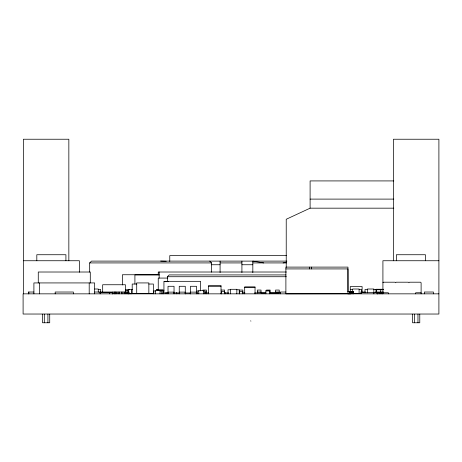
<?xml version="1.0" encoding="UTF-8"?>
<svg xmlns="http://www.w3.org/2000/svg" width="462" height="462" viewBox="0 0 462 462"><rect width="100%" height="100%" fill="white"/><g stroke="black" fill="none" stroke-linecap="round" stroke-linejoin="round"><path stroke-width="0.69" d="M275.583 292.943L275.583 290.055L279.221 290.055L279.221 292.943L270.126 292.931L270.126 290.055L266.487 290.055M353.418 293.844L353.424 291.955L348.013 291.661L347.961 267.105L285.891 267.105L285.891 293.844L353.407 293.745L353.465 291.932L349.376 291.886M348.013 291.661L347.961 293.844M89.674 272.147L89.674 262.924L91.493 261.105L286.908 261.105M167.359 281.658L167.359 276.726L169.156 274.925L286.007 274.925M382.917 282.75L383.46 282.201L395.102 282.201L395.645 282.75L396.194 282.201L408.379 282.201L408.922 282.75L409.471 282.201L420.564 282.201L421.113 282.75L421.113 293.844M393.791 208.171L310.106 208.171L286.226 219.271L286.226 267.313M283.096 262.924L286.504 262.352M165.54 292.943L167.359 292.931M393.791 180.919L310.106 180.919L310.106 208.171M310.106 199.105L393.791 199.105M286.469 255.619L169.768 255.619L169.768 261.492M23.371 260.741L79.36 260.741L79.36 272.251M438.9 260.741L382.917 260.741L382.917 293.844M89.674 262.924L211.538 262.924L211.538 272.147M220.085 262.924L241.915 262.924M252.83 262.924L286.504 262.924M211.221 264.743L220.085 264.743M241.915 264.743L252.83 264.743M285.891 268.924L347.961 268.924L347.967 291.955M286.469 272.014L158.247 272.014L158.247 274.786M158.812 274.746L122.413 274.746L122.413 284.967M159.378 274.925L134.91 274.925L134.91 284.032M167.359 276.726L286.365 276.726M167.775 278.078L158.247 278.078L158.247 290.205L164.004 290.205M136.712 284.038L132.196 284.038L132.196 293.624L153.367 293.624L153.367 284.038L148.851 284.038M208.593 286.325L221.027 286.325M244.687 287.583L255.041 287.583M94.698 289.01L98.267 289.01L98.267 292.192M383.448 289.258L376.108 289.258L376.108 292.446M132.559 289.46L128.188 289.46L128.188 292.533M158.605 289.46L156.497 289.46L156.497 289.911L162.815 289.911L162.815 293.844M98.267 289.478L100.652 289.478L100.652 292.873M350.283 289.478L352.673 289.478M359.095 289.478L361.486 289.478L361.486 293.549L353.384 293.549M367.406 289.478L365.015 289.478L365.015 292.873M373.827 289.478L376.218 289.478L376.218 292.873M376.108 289.732L383.448 289.732M230.417 289.766L228.026 289.766L228.026 293.844M236.839 289.766L239.229 289.766L239.229 293.844M125.416 289.911L128.476 289.911M202.824 290.055L206.462 290.055L206.462 292.943M221.015 290.055L224.653 290.055L224.653 292.943L228.742 292.931M239.201 290.055L242.839 290.055L242.839 292.943L244.889 292.931M125.266 290.205L128.124 290.205M155.486 290.95L153.788 290.95L153.788 293.844M160.048 290.95L161.74 290.95L161.74 293.844M198.775 290.95L197.078 290.95L197.078 293.844M203.338 290.95L205.03 290.95L205.03 293.844M265.881 290.95L269.739 290.95M33.905 292.024L28.448 292.024L28.448 293.844M94.658 292.024L128.962 292.024L128.962 293.844M204.643 292.036L206.462 292.024M257.392 292.036L261.03 292.024M275.583 292.036L279.221 292.024M285.891 292.024L280.434 292.024L280.434 293.844M349.284 292.024L350.6 292.024M360.747 292.024L365.39 292.024M375.618 292.024L383.547 292.024M168.012 292.117L174.041 292.117M179.244 292.117L185.274 292.117M190.477 292.117L196.506 292.117M360.914 292.417L377.639 292.417L377.639 293.844M361.082 292.504L365.251 292.504M375.496 292.504L383.483 292.504M99.804 292.55L112.878 292.55L112.878 293.844M382.917 292.752L388.369 292.752L388.369 293.844M421.113 292.752L415.656 292.752L415.656 293.844M168.243 292.977L163.935 292.977L163.935 281.329L200.583 281.329L200.583 290.921M173.614 292.931L179.747 292.977M184.777 292.977L190.523 292.977M196.154 292.931L197.713 292.977M204.643 292.931L208.512 292.931M254.666 292.931L265.806 292.931L261.03 292.931L261.03 290.055L257.392 290.055L257.392 292.943M270.126 292.931L280.653 292.931M438.9 293.844L23.1 293.844L23.1 314.033L438.9 314.033L438.9 139.235L393.428 139.235L393.428 260.764M347.961 293.792L350.687 293.815M347.961 293.688L350.687 293.716M160.672 261.105L166.268 261.255M126.738 293.624L131.543 293.786M263.738 262.924L252.83 261.105L252.83 272.638M221.073 293.624L221.448 293.786M250.56 320.871L250.935 321.09M209.719 261.105L211.538 262.924M433.443 293.844L433.443 292.024L424.347 292.024L424.347 293.844M425.456 260.741L425.456 254.735L396.356 254.735L396.356 260.741M419.773 314.177L419.773 322.765L412.554 322.765L412.554 314.177M417.971 314.177L417.971 322.765M414.356 314.177L414.356 322.765M382.738 292.504L382.738 293.844M381.831 292.504L381.831 293.844M380.728 289.258L380.728 292.446M380.728 292.504L380.728 293.844M379.452 292.504L379.452 293.844M378.037 292.504L378.037 293.844M377.402 292.417L377.402 293.844M377.079 292.417L377.079 293.844M373.873 293.844L373.827 289.01L367.406 289.01L367.406 292.873M362.104 292.1L362.104 286.567L350.283 286.567L350.283 292.192M359.095 293.549L359.095 289.01L352.673 289.01L352.673 292.192M311.353 267.105L311.353 268.924M309.534 267.105L309.534 268.924M269.739 293.844L269.739 290.615L265.881 290.615L265.881 293.844M255.041 293.844L255.041 286.856L244.687 286.856L244.687 293.844M242.769 293.844L242.775 291.661L239.501 291.661L239.501 293.844M241.915 261.105L241.915 272.603M236.839 293.844L236.839 289.299L230.417 289.299L230.417 293.844M225.121 292.498L225.121 293.844M224.584 293.844L224.584 291.661L221.31 291.661L221.31 293.844M221.027 293.844L221.027 285.458L208.593 285.458L208.593 293.844M220.085 261.105L220.085 272.603M206.318 292.51L206.318 293.844M203.338 293.844L203.338 290.615L198.775 290.615L198.775 293.844M196.506 293.844L196.506 286.29L190.477 286.29L190.477 293.844M190.24 292.689L190.24 293.844M185.678 292.689L185.678 293.844M185.274 293.844L185.274 286.29L179.244 286.29L179.244 293.844M176.761 292.406L176.761 293.844M174.041 293.844L174.041 286.29L168.012 286.29L168.012 293.844M168.284 281.329L168.284 281.762M167.637 281.329L167.637 281.762M166.591 281.329L166.591 281.762M165.552 281.329L165.552 281.762M164.905 281.329L164.905 281.762M163.56 290.246L163.56 293.844M160.048 293.844L160.048 290.615L155.486 290.615L155.486 293.844M159.153 272.014L159.153 278.078M148.851 293.624L148.851 282.929L136.712 282.929L136.712 293.624M131.526 289.622L131.526 293.699M129.169 289.46L129.169 289.911M128.829 292.024L128.829 293.844M128.43 292.024L128.43 293.844M127.778 292.024L127.778 293.844M126.883 292.024L126.883 293.844M125.739 292.024L125.739 293.844M125.416 292.533L125.416 284.748L102.68 284.748L102.68 292.25M124.417 292.024L124.417 293.844M122.932 292.024L122.932 293.844M121.31 292.024L121.31 293.844M119.641 292.024L119.641 293.844M118.151 292.024L118.151 293.844M116.846 292.024L116.846 293.844M115.737 292.024L115.737 293.844M114.905 292.024L114.905 293.844M114.853 292.024L114.853 293.844M112.849 292.024L112.774 293.844L112.751 292.55M112.468 292.55L112.433 293.844M109.529 292.55L109.529 293.844M100.11 292.024L100.11 293.844M94.658 293.844L94.658 282.929L33.905 282.929L33.905 293.844M90.292 282.929L90.292 272.014L38.271 272.014L38.271 282.929M89.201 282.929L89.201 293.844M73.377 293.844L73.377 292.024L55.186 292.024L55.186 293.844M68.844 260.764L68.844 139.235L23.371 139.235L23.371 293.844M65.916 260.741L65.916 254.735L36.816 254.735L36.816 260.741M49.717 314.177L49.717 322.765L42.498 322.765L42.498 314.177M47.915 314.177L47.915 322.765M44.306 314.177L44.306 322.765M39.362 282.929L39.362 293.844M28.829 292.024L28.829 293.844M353.424 291.955L349.336 291.955L353.424 291.955"/></g></svg>
